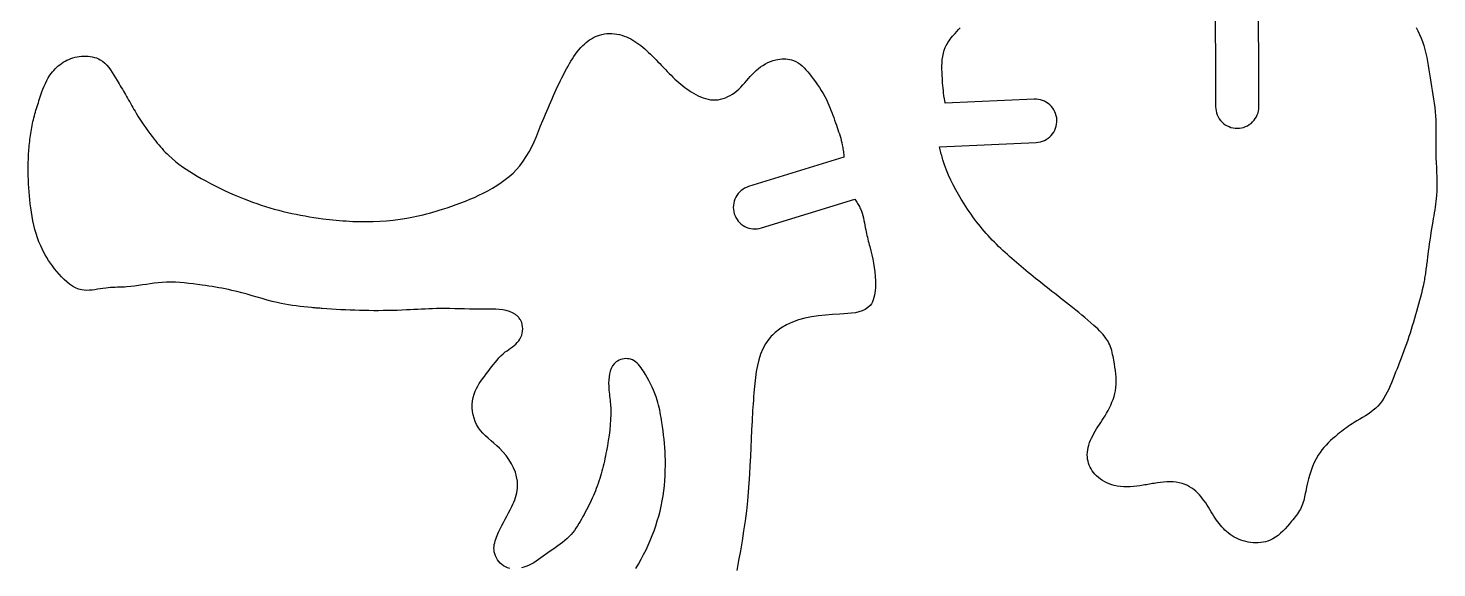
# Model space of a CAD drawing. Extents: x 0 to 470, y 0 to 279.
# Drawn here: x 130.3 to 227.9, y 81.6 to 119 of the extents above; entities that cross this region are included whole.
import ezdxf

# ---------------------------------------------------------------- set-up
doc = ezdxf.new("R2010")
doc.units = 0
doc.layers.add('CK_LEVEL_1', color=1, linetype='CONTINUOUS')

msp = doc.modelspace()

# ---------------------------------------------------------------- linework, layer by layer
at = {"layer": 'CK_LEVEL_1'}
for points in [[(212.466, 140.005), (212.533, 113.575, 0.414214), (214.037, 112.078, 0.414214), (215.535, 113.583), (215.468, 140.279)], [(226.424, 119.067), (226.547, 118.827), (226.661, 118.584), (226.767, 118.339), (226.862, 118.089), (226.952, 117.82), (227.03, 117.547), (227.098, 117.271), (227.159, 116.991), (227.213, 116.71), (227.262, 116.427), (227.309, 116.143), (227.353, 115.858), (227.398, 115.574), (227.446, 115.279), (227.495, 114.985), (227.543, 114.692), (227.591, 114.399), (227.635, 114.105), (227.676, 113.812), (227.712, 113.519), (227.742, 113.225), (227.765, 112.931), (227.78, 112.645), (227.789, 112.359), (227.793, 112.072), (227.794, 111.785), (227.792, 111.498), (227.789, 111.21), (227.787, 110.922), (227.787, 110.634), (227.79, 110.346), (227.798, 110.018), (227.81, 109.691), (227.824, 109.364), (227.838, 109.038), (227.849, 108.711), (227.856, 108.385), (227.857, 108.059), (227.849, 107.734), (227.831, 107.41), (227.814, 107.21), (227.793, 107.011), (227.768, 106.811), (227.74, 106.612), (227.71, 106.413), (227.678, 106.215), (227.645, 106.016), (227.611, 105.817), (227.578, 105.619), (227.535, 105.361), (227.493, 105.103), (227.453, 104.845), (227.413, 104.587), (227.375, 104.329), (227.337, 104.071), (227.301, 103.812), (227.266, 103.554), (227.232, 103.295), (227.218, 103.186), (227.204, 103.078), (227.191, 102.969), (227.177, 102.86), (227.163, 102.752), (227.149, 102.643), (227.135, 102.535), (227.121, 102.426), (227.106, 102.318), (227.092, 102.212), (227.077, 102.106), (227.061, 102.001), (227.045, 101.896), (227.029, 101.79), (227.012, 101.685), (226.994, 101.58), (226.975, 101.476), (226.956, 101.371), (226.905, 101.12), (226.85, 100.87), (226.792, 100.621), (226.729, 100.373), (226.664, 100.125), (226.596, 99.878), (226.526, 99.631), (226.455, 99.384), (226.383, 99.138), (226.308, 98.886), (226.233, 98.635), (226.156, 98.383), (226.079, 98.132), (226.001, 97.882), (225.921, 97.633), (225.839, 97.384), (225.755, 97.137), (225.669, 96.891), (225.58, 96.642), (225.489, 96.394), (225.395, 96.147), (225.3, 95.9), (225.203, 95.653), (225.104, 95.405), (225.005, 95.157), (224.904, 94.908), (224.802, 94.658), (224.711, 94.436), (224.618, 94.216), (224.522, 93.997), (224.42, 93.782), (224.312, 93.571), (224.196, 93.368), (224.069, 93.174), (223.932, 92.989), (223.781, 92.816), (223.625, 92.664), (223.458, 92.522), (223.281, 92.388), (223.097, 92.262), (222.908, 92.14), (222.715, 92.023), (222.52, 91.907), (222.326, 91.791), (222.134, 91.673), (222.002, 91.59), (221.872, 91.504), (221.744, 91.417), (221.617, 91.328), (221.491, 91.238), (221.367, 91.146), (221.244, 91.052), (221.123, 90.956), (221.002, 90.858), (220.831, 90.716), (220.664, 90.571), (220.499, 90.421), (220.34, 90.266), (220.186, 90.107), (220.038, 89.943), (219.898, 89.773), (219.766, 89.598), (219.644, 89.418), (219.495, 89.164), (219.364, 88.901), (219.248, 88.629), (219.145, 88.35), (219.055, 88.065), (218.974, 87.775), (218.901, 87.482), (218.835, 87.186), (218.773, 86.889), (218.748, 86.762), (218.722, 86.636), (218.695, 86.51), (218.666, 86.386), (218.635, 86.263), (218.601, 86.141), (218.562, 86.022), (218.518, 85.905), (218.469, 85.791), (218.412, 85.676), (218.349, 85.563), (218.281, 85.454), (218.208, 85.346), (218.131, 85.24), (218.051, 85.135), (217.968, 85.032), (217.883, 84.928), (217.797, 84.825), (217.652, 84.65), (217.504, 84.477), (217.353, 84.308), (217.197, 84.145), (217.036, 83.991), (216.868, 83.848), (216.693, 83.719), (216.509, 83.606), (216.315, 83.511), (216.158, 83.452), (215.995, 83.405), (215.828, 83.369), (215.657, 83.345), (215.484, 83.332), (215.309, 83.33), (215.134, 83.338), (214.96, 83.357), (214.787, 83.384), (214.618, 83.421), (214.452, 83.467), (214.289, 83.521), (214.13, 83.584), (213.975, 83.655), (213.824, 83.734), (213.679, 83.821), (213.538, 83.916), (213.403, 84.018), (213.288, 84.115), (213.178, 84.216), (213.072, 84.322), (212.971, 84.433), (212.873, 84.547), (212.778, 84.664), (212.687, 84.784), (212.6, 84.907), (212.515, 85.031), (212.417, 85.183), (212.322, 85.335), (212.229, 85.489), (212.136, 85.642), (212.043, 85.796), (211.947, 85.948), (211.848, 86.099), (211.745, 86.247), (211.636, 86.393), (211.525, 86.53), (211.408, 86.662), (211.284, 86.79), (211.155, 86.91), (211.019, 87.023), (210.879, 87.128), (210.733, 87.222), (210.581, 87.305), (210.425, 87.376), (210.225, 87.445), (210.019, 87.496), (209.808, 87.531), (209.593, 87.55), (209.375, 87.556), (209.156, 87.551), (208.936, 87.537), (208.718, 87.515), (208.501, 87.487), (208.391, 87.471), (208.281, 87.454), (208.172, 87.436), (208.063, 87.418), (207.954, 87.4), (207.846, 87.381), (207.737, 87.363), (207.629, 87.345), (207.519, 87.327), (207.297, 87.293), (207.073, 87.264), (206.849, 87.24), (206.623, 87.224), (206.398, 87.217), (206.173, 87.221), (205.949, 87.237), (205.727, 87.267), (205.506, 87.313), (205.338, 87.36), (205.172, 87.417), (205.009, 87.484), (204.851, 87.562), (204.698, 87.65), (204.552, 87.748), (204.414, 87.856), (204.283, 87.974), (204.163, 88.103), (204.072, 88.215), (203.988, 88.333), (203.913, 88.457), (203.845, 88.585), (203.787, 88.718), (203.738, 88.853), (203.699, 88.991), (203.67, 89.131), (203.653, 89.272), (203.646, 89.441), (203.654, 89.611), (203.676, 89.78), (203.71, 89.948), (203.755, 90.114), (203.81, 90.279), (203.874, 90.441), (203.944, 90.599), (204.02, 90.755), (204.106, 90.915), (204.196, 91.072), (204.29, 91.226), (204.386, 91.377), (204.484, 91.528), (204.582, 91.678), (204.68, 91.828), (204.778, 91.979), (204.874, 92.132), (204.982, 92.315), (205.085, 92.5), (205.183, 92.69), (205.274, 92.882), (205.358, 93.077), (205.432, 93.275), (205.497, 93.475), (205.551, 93.677), (205.593, 93.881), (205.625, 94.111), (205.642, 94.342), (205.646, 94.575), (205.639, 94.81), (205.622, 95.045), (205.596, 95.28), (205.564, 95.516), (205.526, 95.752), (205.485, 95.988), (205.459, 96.126), (205.432, 96.264), (205.403, 96.401), (205.371, 96.536), (205.336, 96.67), (205.296, 96.802), (205.251, 96.931), (205.2, 97.058), (205.143, 97.181), (205.059, 97.336), (204.964, 97.484), (204.86, 97.628), (204.748, 97.768), (204.628, 97.903), (204.503, 98.034), (204.374, 98.162), (204.242, 98.287), (204.107, 98.41), (203.9, 98.596), (203.69, 98.777), (203.48, 98.955), (203.269, 99.13), (203.057, 99.303), (202.843, 99.475), (202.63, 99.644), (202.415, 99.813), (202.2, 99.982), (202.001, 100.139), (201.8, 100.296), (201.6, 100.453), (201.4, 100.611), (201.199, 100.768), (200.999, 100.926), (200.799, 101.085), (200.599, 101.243), (200.399, 101.402), (200.231, 101.537), (200.062, 101.672), (199.894, 101.808), (199.726, 101.944), (199.559, 102.08), (199.392, 102.217), (199.226, 102.355), (199.061, 102.494), (198.896, 102.633), (198.738, 102.768), (198.58, 102.904), (198.423, 103.041), (198.267, 103.179), (198.113, 103.319), (197.959, 103.459), (197.806, 103.601), (197.655, 103.744), (197.505, 103.889), (197.357, 104.034), (197.211, 104.181), (197.066, 104.33), (196.923, 104.481), (196.782, 104.633), (196.644, 104.787), (196.507, 104.943), (196.373, 105.101), (196.241, 105.26), (196.106, 105.428), (195.974, 105.598), (195.845, 105.77), (195.718, 105.944), (195.594, 106.12), (195.472, 106.298), (195.351, 106.477), (195.233, 106.657), (195.117, 106.839), (194.918, 107.161), (194.726, 107.487), (194.542, 107.817), (194.366, 108.151), (194.199, 108.49), (194.043, 108.833), (193.899, 109.18), (193.768, 109.533), (193.65, 109.889), (193.619, 109.989), (193.59, 110.09), (193.562, 110.19), (193.534, 110.291), (193.507, 110.392), (193.481, 110.493), (193.455, 110.594), (193.429, 110.695), (193.403, 110.796), (193.403, 110.796), (200.107, 111.094, 0.414214), (201.54, 112.66, 0.414214), (199.974, 114.093), (193.807, 113.819), (193.8, 113.86), (193.793, 113.901), (193.785, 113.942), (193.778, 113.983), (193.771, 114.024), (193.764, 114.065), (193.757, 114.106), (193.75, 114.147), (193.744, 114.188), (193.719, 114.357), (193.696, 114.526), (193.676, 114.695), (193.658, 114.865), (193.643, 115.035), (193.629, 115.206), (193.617, 115.378), (193.607, 115.55), (193.597, 115.724), (193.587, 115.949), (193.581, 116.175), (193.581, 116.401), (193.588, 116.626), (193.605, 116.848), (193.634, 117.067), (193.678, 117.282), (193.737, 117.49), (193.814, 117.692), (193.869, 117.809), (193.931, 117.923), (193.998, 118.035), (194.071, 118.144), (194.148, 118.251), (194.229, 118.356), (194.313, 118.459), (194.4, 118.561), (194.489, 118.661), (194.608, 118.791), (194.729, 118.918), (194.853, 119.041)], [(163.648, 81.559), (163.495, 81.599), (163.348, 81.659), (163.22, 81.731), (163.099, 81.819), (162.988, 81.92), (162.886, 82.032), (162.795, 82.155), (162.717, 82.285), (162.653, 82.422), (162.603, 82.563), (162.57, 82.707), (162.554, 82.834), (162.551, 82.961), (162.558, 83.088), (162.575, 83.215), (162.601, 83.341), (162.633, 83.466), (162.672, 83.591), (162.716, 83.714), (162.763, 83.835), (162.864, 84.07), (162.973, 84.298), (163.088, 84.522), (163.206, 84.743), (163.327, 84.962), (163.448, 85.181), (163.567, 85.402), (163.683, 85.625), (163.794, 85.854), (163.862, 86.007), (163.927, 86.162), (163.986, 86.319), (164.04, 86.478), (164.087, 86.638), (164.126, 86.8), (164.156, 86.962), (164.177, 87.125), (164.187, 87.288), (164.174, 87.603), (164.122, 87.915), (164.033, 88.224), (163.911, 88.526), (163.76, 88.821), (163.584, 89.106), (163.385, 89.379), (163.168, 89.64), (162.936, 89.885), (162.743, 90.068), (162.547, 90.243), (162.35, 90.414), (162.156, 90.584), (161.969, 90.757), (161.791, 90.934), (161.626, 91.12), (161.477, 91.317), (161.348, 91.529), (161.248, 91.741), (161.168, 91.966), (161.109, 92.201), (161.069, 92.442), (161.05, 92.688), (161.052, 92.934), (161.074, 93.179), (161.117, 93.418), (161.18, 93.65), (161.251, 93.841), (161.335, 94.026), (161.43, 94.204), (161.535, 94.377), (161.648, 94.547), (161.767, 94.713), (161.889, 94.877), (162.014, 95.04), (162.139, 95.203), (162.262, 95.366), (162.384, 95.528), (162.508, 95.688), (162.633, 95.847), (162.762, 96.002), (162.895, 96.152), (163.034, 96.297), (163.18, 96.435), (163.334, 96.565), (163.455, 96.657), (163.578, 96.746), (163.703, 96.834), (163.826, 96.923), (163.946, 97.015), (164.061, 97.112), (164.167, 97.216), (164.264, 97.328), (164.348, 97.452), (164.416, 97.582), (164.47, 97.721), (164.51, 97.867), (164.534, 98.017), (164.543, 98.169), (164.536, 98.321), (164.512, 98.468), (164.471, 98.611), (164.411, 98.744), (164.38, 98.799), (164.345, 98.852), (164.307, 98.903), (164.266, 98.952), (164.223, 98.998), (164.177, 99.043), (164.13, 99.085), (164.081, 99.124), (164.031, 99.162), (163.831, 99.283), (163.618, 99.374), (163.394, 99.44), (163.16, 99.485), (162.919, 99.511), (162.672, 99.525), (162.423, 99.529), (162.172, 99.528), (161.922, 99.525), (161.564, 99.526), (161.211, 99.53), (160.863, 99.539), (160.518, 99.549), (160.175, 99.559), (159.835, 99.569), (159.495, 99.576), (159.155, 99.58), (158.814, 99.579), (158.559, 99.575), (158.303, 99.567), (158.045, 99.557), (157.788, 99.545), (157.53, 99.532), (157.271, 99.519), (157.012, 99.505), (156.754, 99.491), (156.495, 99.478), (156.169, 99.464), (155.844, 99.453), (155.518, 99.444), (155.193, 99.437), (154.868, 99.432), (154.543, 99.43), (154.219, 99.431), (153.894, 99.433), (153.57, 99.438), (153.246, 99.446), (152.923, 99.456), (152.599, 99.468), (152.276, 99.482), (151.953, 99.498), (151.629, 99.516), (151.306, 99.536), (150.982, 99.558), (150.659, 99.582), (150.576, 99.588), (150.494, 99.594), (150.412, 99.601), (150.329, 99.608), (150.247, 99.614), (150.165, 99.621), (150.082, 99.629), (150, 99.636), (149.918, 99.643), (149.918, 99.643), (149.652, 99.669), (149.386, 99.698), (149.12, 99.729), (148.856, 99.763), (148.591, 99.801), (148.328, 99.843), (148.065, 99.888), (147.804, 99.939), (147.543, 99.994), (147.191, 100.077), (146.84, 100.168), (146.491, 100.264), (146.142, 100.363), (145.794, 100.464), (145.446, 100.564), (145.097, 100.661), (144.747, 100.754), (144.396, 100.839), (144.169, 100.889), (143.941, 100.936), (143.713, 100.98), (143.484, 101.021), (143.254, 101.06), (143.024, 101.097), (142.794, 101.133), (142.563, 101.167), (142.331, 101.2), (142.024, 101.243), (141.717, 101.284), (141.41, 101.321), (141.102, 101.353), (140.794, 101.379), (140.486, 101.397), (140.178, 101.406), (139.87, 101.404), (139.563, 101.389), (139.29, 101.366), (139.018, 101.335), (138.747, 101.297), (138.475, 101.256), (138.204, 101.214), (137.933, 101.173), (137.661, 101.135), (137.39, 101.102), (137.119, 101.078), (136.958, 101.068), (136.797, 101.061), (136.636, 101.055), (136.474, 101.05), (136.312, 101.045), (136.149, 101.038), (135.986, 101.028), (135.822, 101.016), (135.658, 100.998), (135.469, 100.973), (135.281, 100.943), (135.092, 100.912), (134.904, 100.883), (134.717, 100.859), (134.532, 100.842), (134.35, 100.837), (134.17, 100.845), (133.995, 100.869), (133.775, 100.929), (133.563, 101.017), (133.357, 101.131), (133.159, 101.266), (132.968, 101.42), (132.784, 101.589), (132.607, 101.769), (132.437, 101.957), (132.274, 102.149), (132.122, 102.338), (131.977, 102.529), (131.838, 102.72), (131.706, 102.914), (131.582, 103.109), (131.464, 103.308), (131.354, 103.509), (131.25, 103.713), (131.154, 103.921), (131.038, 104.199), (130.934, 104.482), (130.841, 104.771), (130.758, 105.065), (130.684, 105.362), (130.619, 105.662), (130.561, 105.964), (130.51, 106.268), (130.465, 106.572), (130.428, 106.848), (130.397, 107.124), (130.369, 107.4), (130.346, 107.676), (130.327, 107.952), (130.311, 108.227), (130.3, 108.503), (130.292, 108.779), (130.289, 109.056), (130.288, 109.197), (130.289, 109.338), (130.29, 109.479), (130.293, 109.62), (130.296, 109.761), (130.301, 109.902), (130.307, 110.043), (130.314, 110.183), (130.322, 110.324), (130.331, 110.464), (130.342, 110.604), (130.354, 110.744), (130.367, 110.884), (130.381, 111.024), (130.397, 111.164), (130.413, 111.303), (130.431, 111.443), (130.45, 111.582), (130.471, 111.719), (130.492, 111.857), (130.515, 111.994), (130.539, 112.131), (130.565, 112.267), (130.592, 112.403), (130.621, 112.539), (130.652, 112.674), (130.684, 112.808), (130.718, 112.94), (130.754, 113.071), (130.791, 113.201), (130.83, 113.332), (130.87, 113.462), (130.91, 113.592), (130.951, 113.722), (130.993, 113.852), (131.035, 113.982), (131.101, 114.187), (131.169, 114.392), (131.239, 114.597), (131.314, 114.799), (131.394, 114.999), (131.481, 115.195), (131.576, 115.387), (131.68, 115.574), (131.795, 115.755), (131.878, 115.872), (131.966, 115.985), (132.059, 116.095), (132.156, 116.201), (132.259, 116.302), (132.366, 116.398), (132.477, 116.489), (132.592, 116.574), (132.712, 116.653), (132.84, 116.729), (132.972, 116.798), (133.107, 116.86), (133.246, 116.914), (133.388, 116.961), (133.533, 117), (133.68, 117.032), (133.829, 117.057), (133.981, 117.073), (134.132, 117.082), (134.283, 117.082), (134.434, 117.075), (134.584, 117.058), (134.732, 117.033), (134.876, 116.997), (135.016, 116.953), (135.15, 116.897), (135.278, 116.832), (135.445, 116.722), (135.599, 116.594), (135.741, 116.45), (135.874, 116.293), (135.998, 116.125), (136.116, 115.949), (136.228, 115.769), (136.337, 115.586), (136.444, 115.403), (136.518, 115.277), (136.592, 115.152), (136.665, 115.027), (136.738, 114.904), (136.811, 114.781), (136.884, 114.659), (136.956, 114.536), (137.027, 114.414), (137.099, 114.29), (137.172, 114.162), (137.245, 114.034), (137.318, 113.904), (137.392, 113.775), (137.465, 113.646), (137.539, 113.516), (137.613, 113.387), (137.688, 113.258), (137.764, 113.13), (137.892, 112.921), (138.022, 112.713), (138.156, 112.508), (138.292, 112.305), (138.431, 112.103), (138.573, 111.904), (138.718, 111.706), (138.865, 111.51), (139.015, 111.317), (139.121, 111.184), (139.228, 111.052), (139.336, 110.922), (139.446, 110.794), (139.558, 110.667), (139.672, 110.542), (139.788, 110.419), (139.907, 110.299), (140.028, 110.182), (140.252, 109.977), (140.485, 109.782), (140.724, 109.594), (140.969, 109.414), (141.22, 109.241), (141.476, 109.074), (141.736, 108.912), (141.998, 108.756), (142.263, 108.603), (142.585, 108.424), (142.91, 108.25), (143.236, 108.081), (143.565, 107.917), (143.897, 107.759), (144.23, 107.606), (144.566, 107.458), (144.904, 107.316), (145.245, 107.179), (145.539, 107.066), (145.835, 106.957), (146.133, 106.853), (146.432, 106.752), (146.733, 106.656), (147.035, 106.565), (147.338, 106.478), (147.643, 106.395), (147.949, 106.317), (148.251, 106.244), (148.554, 106.176), (148.858, 106.112), (149.162, 106.053), (149.468, 105.997), (149.774, 105.945), (150.081, 105.896), (150.388, 105.851), (150.696, 105.81), (150.926, 105.781), (151.156, 105.754), (151.386, 105.729), (151.616, 105.706), (151.847, 105.685), (152.078, 105.667), (152.309, 105.651), (152.54, 105.637), (152.772, 105.626), (153.24, 105.612), (153.708, 105.609), (154.177, 105.618), (154.645, 105.639), (155.113, 105.672), (155.579, 105.717), (156.044, 105.776), (156.506, 105.848), (156.966, 105.934), (157.193, 105.981), (157.418, 106.032), (157.643, 106.086), (157.868, 106.143), (158.091, 106.202), (158.314, 106.264), (158.536, 106.328), (158.758, 106.395), (158.979, 106.463), (159.301, 106.566), (159.621, 106.673), (159.94, 106.785), (160.258, 106.902), (160.573, 107.025), (160.886, 107.154), (161.198, 107.29), (161.507, 107.433), (161.814, 107.584), (162.13, 107.751), (162.442, 107.927), (162.748, 108.113), (163.046, 108.31), (163.333, 108.52), (163.609, 108.741), (163.872, 108.975), (164.118, 109.223), (164.348, 109.485), (164.58, 109.791), (164.791, 110.113), (164.985, 110.449), (165.163, 110.795), (165.33, 111.15), (165.487, 111.511), (165.638, 111.875), (165.785, 112.242), (165.931, 112.607), (166.021, 112.828), (166.111, 113.047), (166.203, 113.265), (166.295, 113.483), (166.388, 113.699), (166.482, 113.915), (166.577, 114.131), (166.673, 114.345), (166.77, 114.56), (166.865, 114.766), (166.961, 114.971), (167.058, 115.176), (167.157, 115.381), (167.258, 115.585), (167.361, 115.788), (167.466, 115.99), (167.573, 116.191), (167.683, 116.391), (167.78, 116.561), (167.879, 116.729), (167.981, 116.895), (168.088, 117.059), (168.199, 117.219), (168.315, 117.375), (168.437, 117.527), (168.566, 117.673), (168.702, 117.814), (168.813, 117.919), (168.93, 118.02), (169.05, 118.115), (169.175, 118.205), (169.304, 118.288), (169.437, 118.364), (169.574, 118.432), (169.714, 118.491), (169.858, 118.542), (170.025, 118.587), (170.196, 118.62), (170.369, 118.64), (170.543, 118.649), (170.719, 118.647), (170.894, 118.633), (171.068, 118.609), (171.239, 118.574), (171.408, 118.53), (171.567, 118.477), (171.722, 118.417), (171.874, 118.348), (172.023, 118.273), (172.168, 118.191), (172.31, 118.103), (172.449, 118.01), (172.585, 117.913), (172.717, 117.812), (172.859, 117.698), (172.997, 117.581), (173.132, 117.461), (173.265, 117.338), (173.395, 117.213), (173.524, 117.086), (173.652, 116.958), (173.778, 116.828), (173.903, 116.697), (174.033, 116.561), (174.162, 116.425), (174.291, 116.289), (174.421, 116.153), (174.551, 116.018), (174.683, 115.884), (174.815, 115.752), (174.949, 115.621), (175.084, 115.492), (175.217, 115.37), (175.351, 115.251), (175.488, 115.134), (175.628, 115.021), (175.77, 114.91), (175.916, 114.803), (176.066, 114.7), (176.22, 114.601), (176.377, 114.506), (176.536, 114.417), (176.699, 114.334), (176.865, 114.259), (177.034, 114.192), (177.205, 114.135), (177.378, 114.09), (177.553, 114.059), (177.728, 114.042), (177.903, 114.041), (178.078, 114.057), (178.252, 114.09), (178.423, 114.137), (178.592, 114.199), (178.758, 114.272), (178.918, 114.358), (179.074, 114.453), (179.223, 114.557), (179.365, 114.669), (179.514, 114.8), (179.655, 114.938), (179.789, 115.081), (179.92, 115.227), (180.048, 115.375), (180.176, 115.523), (180.305, 115.67), (180.438, 115.814), (180.575, 115.954), (180.718, 116.087), (180.867, 116.214), (181.022, 116.333), (181.184, 116.443), (181.352, 116.544), (181.526, 116.634), (181.706, 116.713), (181.891, 116.779), (182.081, 116.832), (182.217, 116.86), (182.355, 116.881), (182.493, 116.893), (182.632, 116.898), (182.77, 116.894), (182.906, 116.881), (183.039, 116.859), (183.17, 116.827), (183.296, 116.785), (183.459, 116.712), (183.613, 116.623), (183.76, 116.519), (183.9, 116.402), (184.033, 116.275), (184.162, 116.14), (184.285, 115.998), (184.405, 115.851), (184.521, 115.703), (184.671, 115.503), (184.817, 115.303), (184.957, 115.102), (185.092, 114.899), (185.221, 114.694), (185.344, 114.487), (185.461, 114.277), (185.572, 114.064), (185.675, 113.847), (185.75, 113.679), (185.821, 113.509), (185.89, 113.338), (185.956, 113.165), (186.019, 112.991), (186.082, 112.816), (186.144, 112.64), (186.205, 112.464), (186.266, 112.288), (186.319, 112.138), (186.371, 111.988), (186.423, 111.838), (186.473, 111.687), (186.521, 111.536), (186.566, 111.385), (186.608, 111.232), (186.646, 111.079), (186.679, 110.925), (186.696, 110.832), (186.712, 110.738), (186.726, 110.645), (186.739, 110.55), (186.751, 110.456), (186.763, 110.361), (186.773, 110.266), (186.783, 110.172), (186.793, 110.077), (180.187, 108.032, 0.414214), (179.197, 106.154, 0.414214), (181.074, 105.164), (187.556, 107.17), (187.602, 107.096), (187.648, 107.022), (187.693, 106.948), (187.737, 106.874), (187.781, 106.799), (187.822, 106.723), (187.862, 106.647), (187.9, 106.57), (187.936, 106.492), (187.998, 106.338), (188.051, 106.181), (188.097, 106.021), (188.137, 105.859), (188.173, 105.695), (188.206, 105.53), (188.237, 105.364), (188.268, 105.198), (188.3, 105.033), (188.327, 104.903), (188.355, 104.774), (188.384, 104.645), (188.415, 104.517), (188.446, 104.389), (188.477, 104.261), (188.509, 104.134), (188.542, 104.007), (188.574, 103.881), (188.647, 103.59), (188.718, 103.299), (188.784, 103.008), (188.843, 102.714), (188.895, 102.418), (188.935, 102.117), (188.964, 101.812), (188.979, 101.5), (188.978, 101.181), (188.97, 101.011), (188.956, 100.84), (188.935, 100.67), (188.906, 100.504), (188.869, 100.344), (188.821, 100.191), (188.761, 100.047), (188.69, 99.914), (188.605, 99.794), (188.45, 99.64), (188.267, 99.517), (188.058, 99.421), (187.83, 99.347), (187.584, 99.292), (187.326, 99.252), (187.06, 99.224), (186.789, 99.204), (186.518, 99.187), (186.004, 99.154), (185.504, 99.115), (185.019, 99.066), (184.549, 98.999), (184.094, 98.91), (183.654, 98.793), (183.23, 98.642), (182.822, 98.453), (182.43, 98.22), (182.327, 98.149), (182.226, 98.074), (182.127, 97.996), (182.03, 97.915), (181.936, 97.831), (181.844, 97.743), (181.756, 97.653), (181.672, 97.559), (181.591, 97.463), (181.36, 97.136), (181.169, 96.784), (181.014, 96.412), (180.89, 96.024), (180.793, 95.623), (180.717, 95.212), (180.659, 94.796), (180.614, 94.379), (180.576, 93.963), (180.556, 93.716), (180.536, 93.47), (180.518, 93.225), (180.5, 92.982), (180.484, 92.74), (180.468, 92.498), (180.454, 92.257), (180.44, 92.016), (180.427, 91.775), (180.396, 91.164), (180.368, 90.551), (180.341, 89.936), (180.313, 89.321), (180.283, 88.704), (180.248, 88.087), (180.209, 87.47), (180.162, 86.854), (180.106, 86.239), (180.031, 85.545), (179.944, 84.852), (179.846, 84.161), (179.738, 83.471), (179.621, 82.783), (179.498, 82.096), (179.369, 81.41)]]:
    msp.add_lwpolyline(points, format="xyb", dxfattribs=at)
msp.add_lwpolyline([(172.369, 81.542), (172.559, 81.863), (172.742, 82.188), (172.917, 82.518), (173.083, 82.852), (173.235, 83.176), (173.378, 83.503), (173.513, 83.834), (173.639, 84.169), (173.757, 84.507), (173.865, 84.847), (173.964, 85.191), (174.053, 85.537), (174.133, 85.885), (174.202, 86.234), (174.261, 86.585), (174.311, 86.938), (174.352, 87.291), (174.383, 87.646), (174.406, 88.001), (174.42, 88.356), (174.425, 88.712), (174.423, 89.067), (174.414, 89.358), (174.401, 89.649), (174.383, 89.939), (174.36, 90.229), (174.333, 90.519), (174.301, 90.809), (174.266, 91.099), (174.227, 91.389), (174.184, 91.678), (174.156, 91.853), (174.127, 92.027), (174.096, 92.201), (174.063, 92.375), (174.028, 92.547), (173.99, 92.718), (173.949, 92.889), (173.904, 93.057), (173.856, 93.224), (173.781, 93.456), (173.699, 93.685), (173.608, 93.911), (173.51, 94.135), (173.404, 94.356), (173.289, 94.577), (173.167, 94.796), (173.037, 95.016), (172.898, 95.235), (172.819, 95.354), (172.737, 95.471), (172.651, 95.585), (172.561, 95.692), (172.465, 95.791), (172.364, 95.88), (172.255, 95.957), (172.14, 96.019), (172.016, 96.065), (171.907, 96.09), (171.792, 96.102), (171.675, 96.103), (171.558, 96.091), (171.441, 96.069), (171.327, 96.035), (171.217, 95.992), (171.114, 95.938), (171.019, 95.875), (170.877, 95.747), (170.762, 95.596), (170.671, 95.425), (170.602, 95.239), (170.552, 95.042), (170.519, 94.836), (170.501, 94.626), (170.495, 94.414), (170.499, 94.206), (170.507, 94.06), (170.517, 93.916), (170.53, 93.775), (170.545, 93.636), (170.56, 93.499), (170.576, 93.362), (170.591, 93.227), (170.605, 93.091), (170.617, 92.955), (170.637, 92.6), (170.641, 92.242), (170.631, 91.88), (170.607, 91.517), (170.571, 91.153), (170.526, 90.788), (170.471, 90.425), (170.41, 90.062), (170.343, 89.702), (170.309, 89.524), (170.273, 89.347), (170.236, 89.171), (170.197, 88.995), (170.157, 88.82), (170.115, 88.646), (170.071, 88.472), (170.025, 88.299), (169.977, 88.126), (169.926, 87.954), (169.873, 87.782), (169.818, 87.611), (169.761, 87.44), (169.701, 87.271), (169.638, 87.102), (169.573, 86.935), (169.506, 86.768), (169.436, 86.603), (169.363, 86.438), (169.287, 86.274), (169.209, 86.111), (169.129, 85.949), (169.048, 85.788), (168.964, 85.627), (168.879, 85.467), (168.792, 85.307), (168.705, 85.147), (168.614, 84.984), (168.521, 84.821), (168.426, 84.661), (168.328, 84.502), (168.226, 84.347), (168.12, 84.195), (168.008, 84.048), (167.891, 83.907), (167.768, 83.772), (167.621, 83.627), (167.466, 83.49), (167.304, 83.36), (167.138, 83.234), (166.968, 83.112), (166.796, 82.992), (166.622, 82.874), (166.449, 82.755), (166.277, 82.634), (166.116, 82.517), (165.957, 82.399), (165.797, 82.281), (165.636, 82.166), (165.473, 82.056), (165.306, 81.95), (165.133, 81.853), (164.954, 81.764), (164.768, 81.686), (164.613, 81.633), (164.454, 81.59)], dxfattribs=at)

doc.saveas('drawing.dxf')
